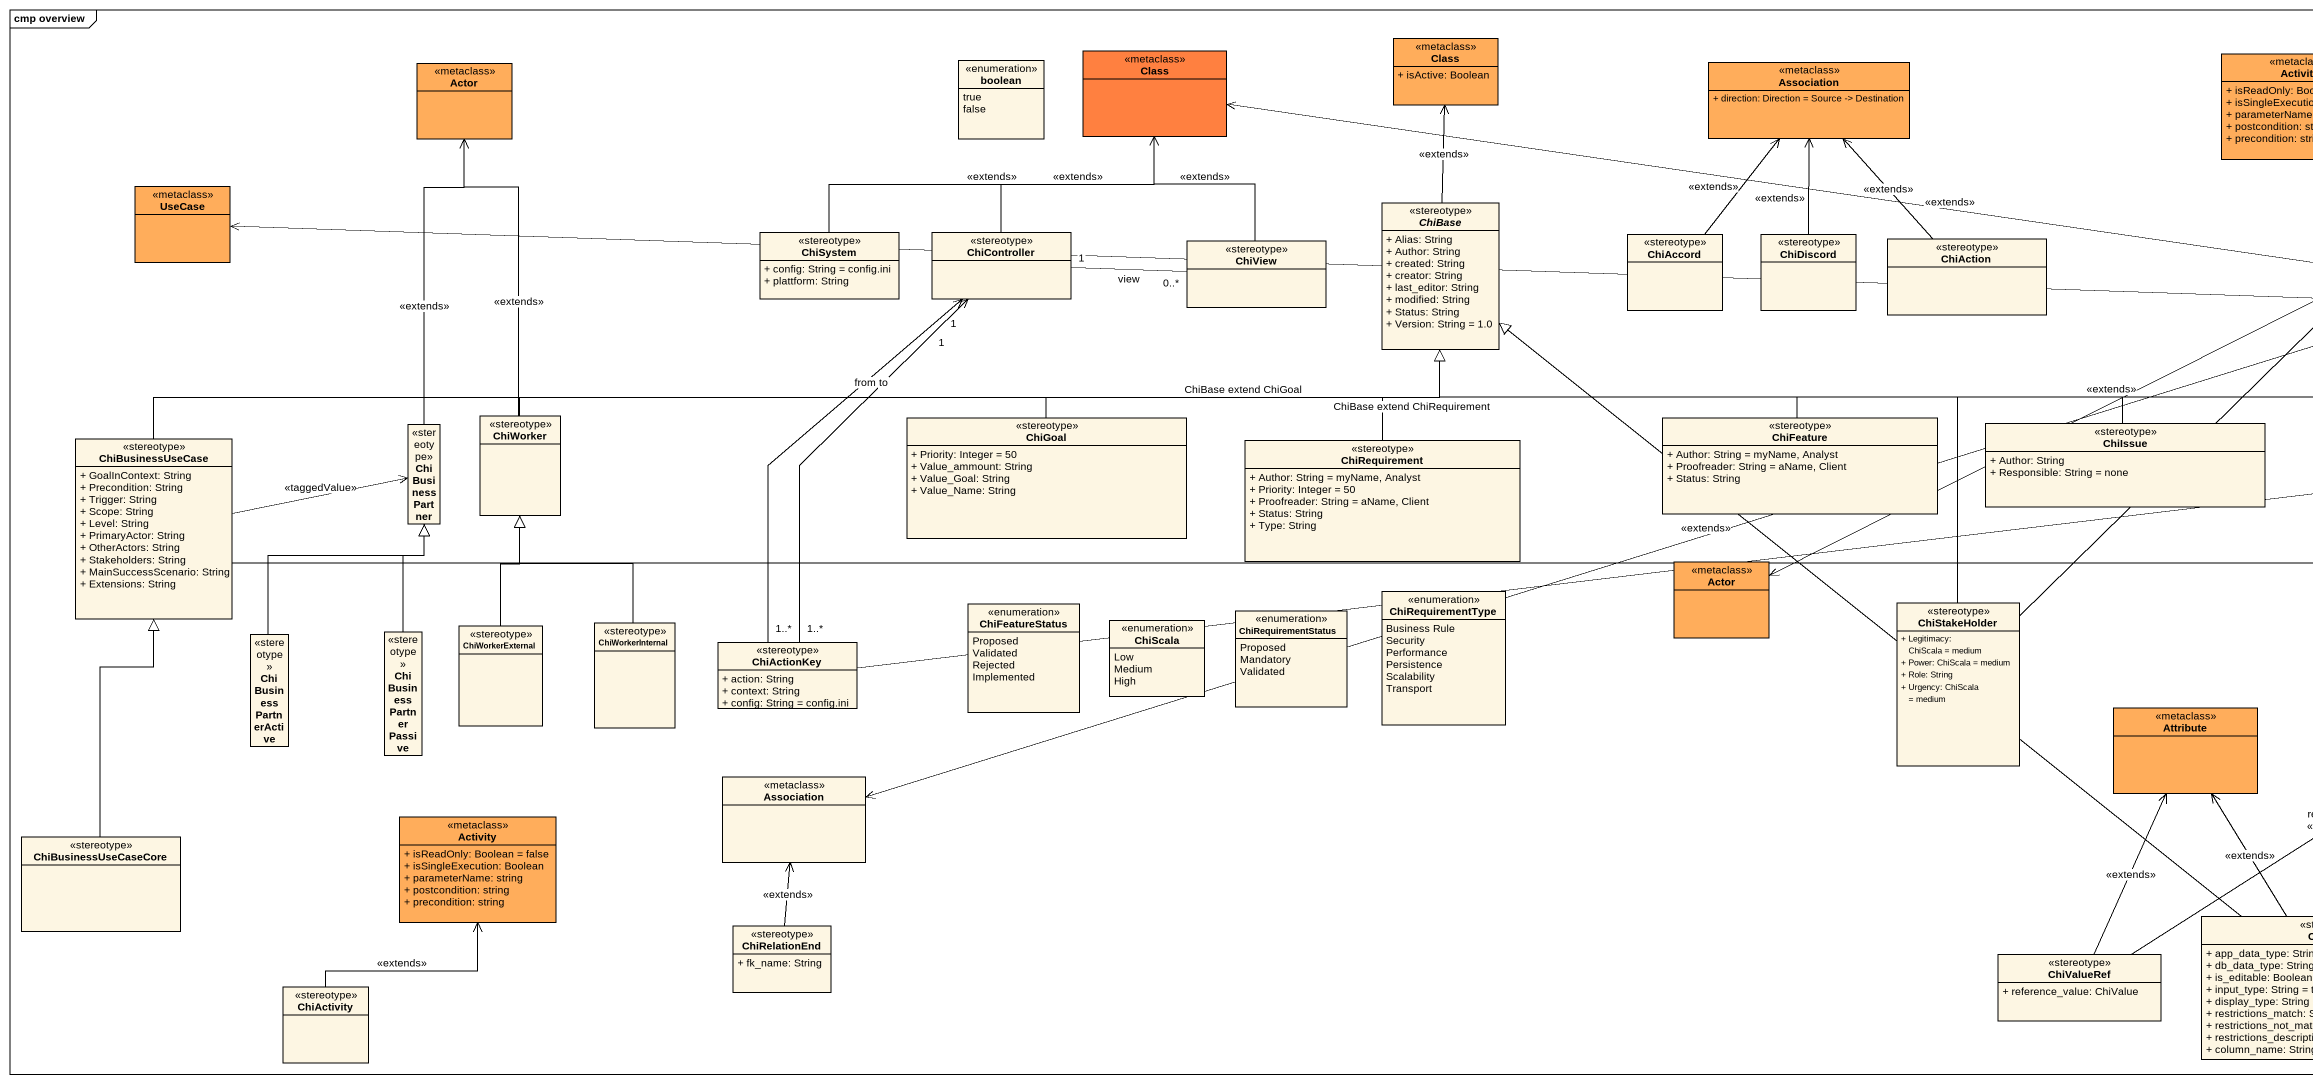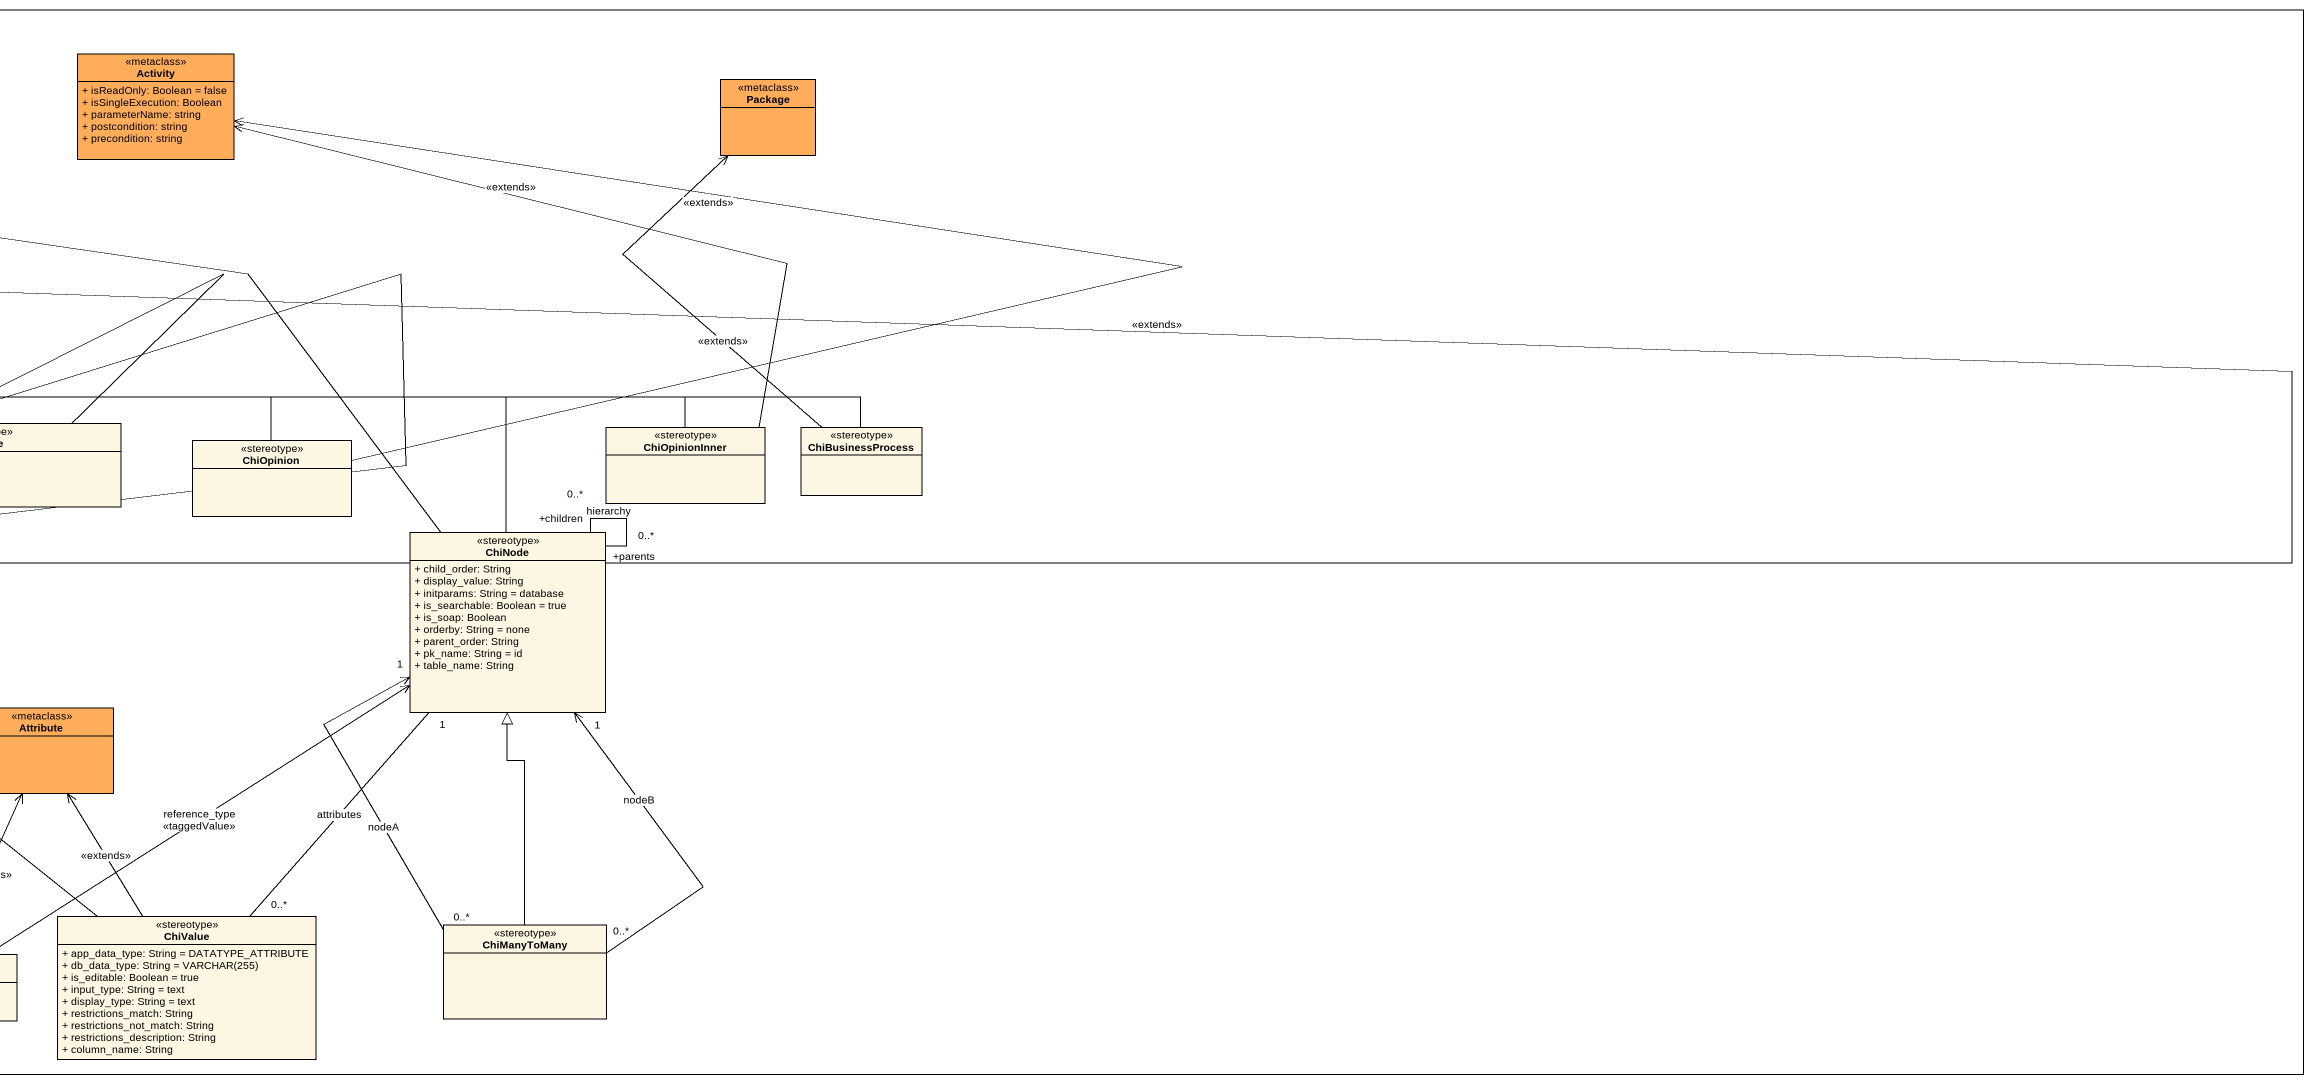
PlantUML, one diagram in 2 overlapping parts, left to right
@startuml
mainframe cmp overview
hide circle
hide empty members
skinparam classAttributeIconSize 0
class "Class" as Class_ <<metaclass>> #FFAD5B {
  + isActive: Boolean
}
class "Actor" as Actor_ <<metaclass>> #FFAD5B
enum boolean {
  true
  false
}
class "Class" as Class__2 <<metaclass>> #FF8040
class Association <<metaclass>> #FFAD5B {
  + direction: Direction = Source -> Destination
}
class Activity <<metaclass>> #FFAD5B {
  + isReadOnly: Boolean = false
  + isSingleExecution: Boolean
  + parameterName: string
  + postcondition: string
  + precondition: string
}
class "Package" as Package_ <<metaclass>> #FFAD5B
class "UseCase" as UseCase_ <<metaclass>> #FFAD5B
abstract class ChiBase <<stereotype>> {
  + Alias: String
  + Author: String
  + created: String
  + creator: String
  + last_editor: String
  + modified: String
  + Status: String
  + Version: String = 1.0
}
class ChiSystem <<stereotype>> {
  + config: String = config.ini
  + plattform: String
}
class ChiController <<stereotype>>
class ChiView <<stereotype>>
class ChiAccord <<stereotype>>
class ChiDiscord <<stereotype>>
class ChiAction <<stereotype>>
class ChiBusinessPartner <<stereotype>>
class ChiWorker <<stereotype>>
class ChiGoal <<stereotype>> {
  + Priority: Integer = 50
  + Value_ammount: String
  + Value_Goal: String
  + Value_Name: String
}
class ChiFeature <<stereotype>> {
  + Author: String = myName, Analyst
  + Proofreader: String = aName, Client
  + Status: String
}
class ChiIssue <<stereotype>> {
  + Author: String
  + Responsible: String = none
}
class ChiBusinessUseCase <<stereotype>> {
  + GoalInContext: String
  + Precondition: String
  + Trigger: String
  + Scope: String
  + Level: String
  + PrimaryActor: String
  + OtherActors: String
  + Stakeholders: String
  + MainSuccessScenario: String
  + Extensions: String
}
class ChiRequirement <<stereotype>> {
  + Author: String = myName, Analyst
  + Priority: Integer = 50
  + Proofreader: String = aName, Client
  + Status: String
  + Type: String
}
class ChiOpinion <<stereotype>>
class ChiOpinionInner <<stereotype>>
class ChiBusinessProcess <<stereotype>>
class ChiNode <<stereotype>> {
  + child_order: String
  + display_value: String
  + initparams: String = database
  + is_searchable: Boolean = true
  + is_soap: Boolean
  + orderby: String = none
  + parent_order: String
  + pk_name: String = id
  + table_name: String
}
enum ChiRequirementType {
  Business Rule
  Security
  Performance
  Persistence
  Scalability
  Transport
}
class "Actor" as Actor__2 <<metaclass>> #FFAD5B
class ChiBusinessPartnerActive <<stereotype>>
class ChiBusinessPartnerPassive <<stereotype>>
class ChiWorkerExternal <<stereotype>>
class ChiWorkerInternal <<stereotype>>
enum ChiFeatureStatus {
  Proposed
  Validated
  Rejected
  Implemented
}
enum ChiScala {
  Low
  Medium
  High
}
enum ChiRequirementStatus {
  Proposed
  Mandatory
  Validated
}
class ChiStakeHolder <<stereotype>> {
  + Legitimacy: ChiScala = medium
  + Power: ChiScala = medium
  + Role: String
  + Urgency: ChiScala = medium
}
class ChiActionKey <<stereotype>> {
  + action: String
  + context: String
  + config: String = config.ini
}
class Attribute <<metaclass>> #FFAD5B
class "Association" as Association_2 <<metaclass>>
class ChiBusinessUseCaseCore <<stereotype>>
class "Activity" as Activity_2 <<metaclass>> #FFAD5B {
  + isReadOnly: Boolean = false
  + isSingleExecution: Boolean
  + parameterName: string
  + postcondition: string
  + precondition: string
}
class ChiRelationEnd <<stereotype>> {
  + fk_name: String
}
class ChiValue <<stereotype>> {
  + app_data_type: String = DATATYPE_ATTRIBUTE
  {field} + db_data_type: String = VARCHAR(255)
  + is_editable: Boolean = true
  + input_type: String = text
  + display_type: String = text
  + restrictions_match: String
  + restrictions_not_match: String
  + restrictions_description: String
  + column_name: String
}
class ChiManyToMany <<stereotype>>
class ChiValueRef <<stereotype>> {
  + reference_value: ChiValue
}
class ChiActivity <<stereotype>>
ChiBase -up-> Class_ : <<extends>>
ChiSystem -right-> Class__2 : <<extends>>
ChiController -up-> Class__2 : <<extends>>
ChiView -up-> Class__2 : <<extends>>
ChiView "0..*" -left- "1" ChiController : view
ChiAccord -up-> Association : <<extends>>
ChiDiscord -up-> Association : <<extends>>
ChiAction -up-> Association : <<extends>>
ChiBusinessPartner -up-> Actor_ : <<extends>>
ChiBusinessPartner -right-|> ChiBase
ChiWorker -up-> Actor_ : <<extends>>
ChiWorker -right-|> ChiBase
ChiGoal -right-|> ChiBase : ChiBase extend ChiGoal
ChiFeature -left-|> ChiBase
ChiIssue -left-|> ChiBase
ChiBusinessUseCase -up-> UseCase_ : <<extends>>
ChiBusinessUseCase -right-|> ChiBase
ChiBusinessUseCase -right-> ChiBusinessPartner : <<taggedValue>>
ChiRequirement -up-|> ChiBase : ChiBase extend ChiRequirement
ChiOpinion -up-> Activity : <<extends>>
ChiOpinion -left-|> ChiBase
ChiOpinionInner -up-> Activity : <<extends>>
ChiOpinionInner -left-|> ChiBase
ChiBusinessProcess -up-> Package_ : <<extends>>
ChiBusinessProcess -left-|> ChiBase
ChiNode -left-> Class__2 : <<extends>>
ChiNode -left-|> ChiBase
ChiNode "+parents\n0..*" -- "+children\n0..*" ChiNode : hierarchy
ChiNode "1" -- "0..*" ChiValue : attributes
ChiNode <-- ChiValueRef : reference_type\n<<taggedValue>>
ChiBusinessPartnerActive -up-|> ChiBusinessPartner
ChiBusinessPartnerPassive -up-|> ChiBusinessPartner
ChiWorkerExternal -up-|> ChiWorker
ChiWorkerInternal -up-|> ChiWorker
ChiStakeHolder -up-|> ChiBase
ChiStakeHolder -left-> Actor__2 : <<extends>>
ChiActionKey "1..*" -up-> "1" ChiController : from
ChiActionKey "1..*" -up-> "1" ChiController : to
ChiActionKey --> Association_2 : <<extends>>
ChiBusinessUseCaseCore -up-|> ChiBusinessUseCase
ChiRelationEnd -up-> Association_2 : <<extends>>
ChiValue -up-|> ChiBase
ChiValue -up-> Attribute : <<extends>>
ChiManyToMany -up-|> ChiNode
ChiManyToMany "0..*" -up-> "1" ChiNode : nodeA
ChiManyToMany "0..*" -up-> "1" ChiNode : nodeB
ChiValueRef -up-> Attribute : <<extends>>
ChiActivity -up-> Activity_2 : <<extends>>
@enduml
